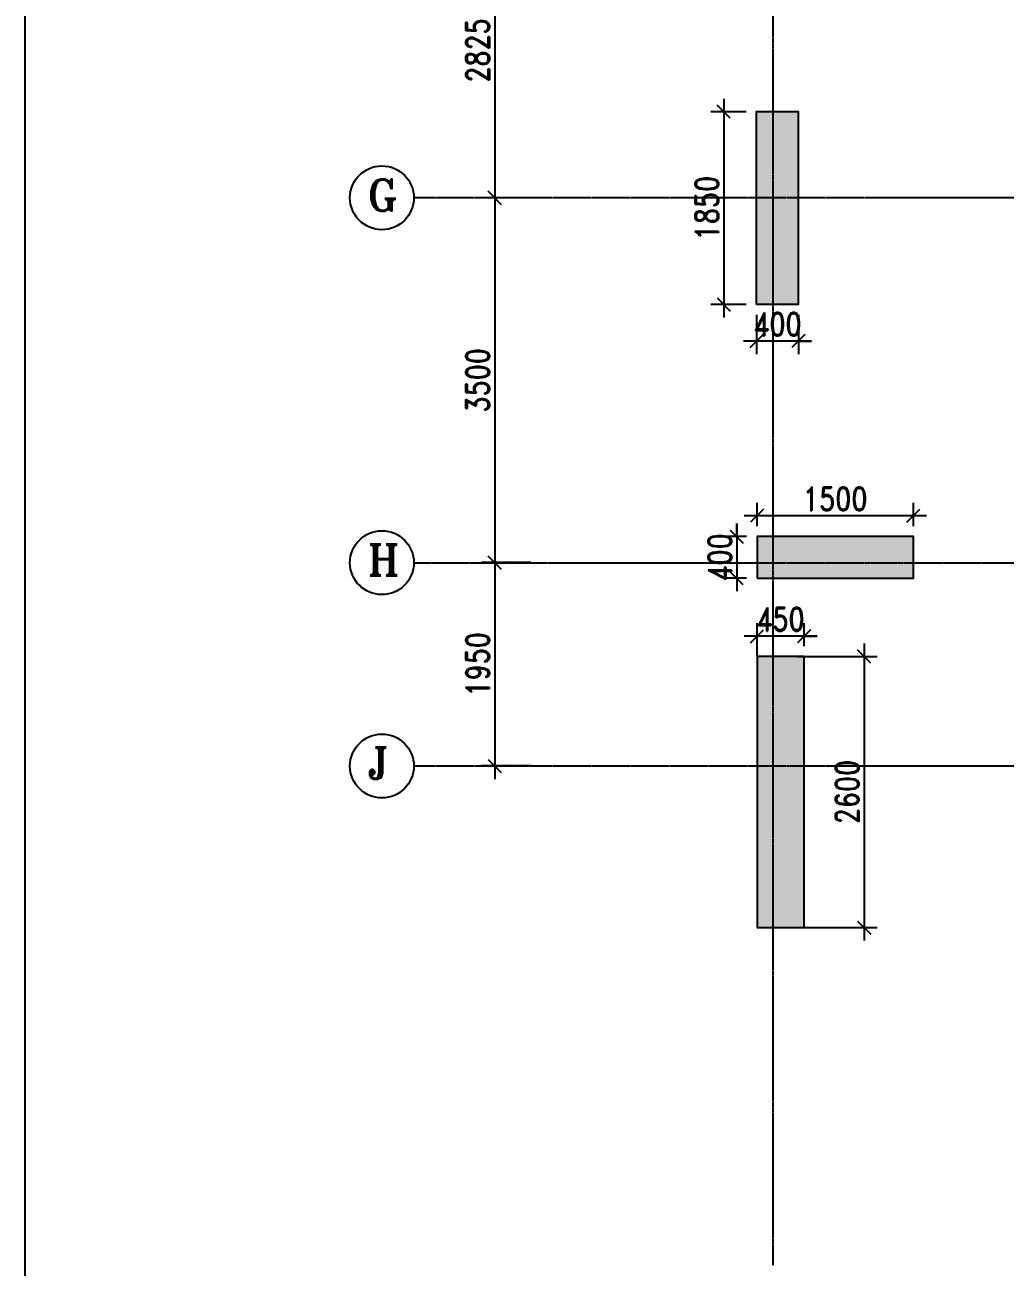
# Model space of a CAD drawing. Header units: millimetres. Extents: x 2061841 to 105821645, y -77612 to 48520811.
# Drawn here: x 105194149 to 105203549, y 48434613 to 48446527 of the extents above; entities that cross this region are included whole.
import ezdxf

# ---------------------------------------------------------------- set-up
doc = ezdxf.new("R2010")
doc.units = ezdxf.units.MM
doc.header["$LTSCALE"] = 10
doc.header["$MEASUREMENT"] = 0
doc.linetypes.add('CENTER', pattern=[2, 1.25, -0.25, 0.25, -0.25])
for name, color, linetype in [('AS-COLS', 2, 'Continuous'), ('BORDER', 5, 'Continuous'), ('griddim', 3, 'Continuous'), ('S-DIM', 7, 'Continuous'), ('S-OPENING', 6, 'Continuous')]:
    doc.layers.add(name, color=color, linetype=linetype)
doc.layers.add('S-STRCOL HATCH', color=33, linetype='Continuous', lineweight=9)
doc.styles.add('200', font='romand.shx', dxfattribs={"width": 0.8, "height": 225})
doc.styles.add('RT', font='romant.shx', dxfattribs={"height": 250})
doc.dimstyles.new('GR1', dxfattribs={"dimtxt": 225, "dimasz": 125, "dimexe": 125, "dimexo": 100, "dimgap": 50, "dimtad": 1, "dimdec": 0, "dimzin": 3, "dimdsep": 46, "dimtxsty": '200', "dimblk1": 'OBLIQUE', "dimblk2": 'OBLIQUE', "dimsah": 1, "dimcen": 0.0625, "dimdle": 125, "dimclrd": 3, "dimclre": 3, "dimclrt": 2, "dimadec": 0, "dimazin": 0, "dimtfac": 1, "dimtdec": 0, "dimtix": 1, "dimtmove": 0, "dimatfit": 3, "dimfxl": 1, "dimtolj": 1, "dimtzin": 0, "dimarcsym": 0})

# ---------------------------------------------------------------- blocks, each defined once
blk = doc.blocks.new('_Oblique')
at = {"color": 0, "linetype": 'ByBlock', "lineweight": -2}
blk.add_line((-0.5, -0.5), (0.5, 0.5), dxfattribs=at)
blk = doc.blocks.new('*D558')
at = {"layer": 'Defpoints', "color": 0, "transparency": 16777216}
for p in [(102438170, 48539634), (102437975, 48539234), (102438170, 48539234)]:
    blk.add_point(p, dxfattribs=at)
at = {"layer": 'S-DIM', "color": 3, "lineweight": -2, "transparency": 16777216}
for p, q in [((102437975, 48539759), (102437975, 48539109)), ((102437975, 48539634), (102437975, 48539759)), ((102438070, 48539634), (102437850, 48539634)), ((102438070, 48539234), (102437850, 48539234)), ((102437975, 48539234), (102437975, 48539109))]:
    blk.add_line(p, q, dxfattribs=at)
at = {"layer": 'S-DIM', "color": 3, "linetype": 'ByBlock', "lineweight": -2, "transparency": 16777216, "xscale": 125, "yscale": 125, "zscale": 125}
for p, rotation in [((102437975, 48539634), 270), ((102437975, 48539234), 90)]:
    blk.add_blockref('_Oblique', p, dxfattribs=dict(at, rotation=rotation))
at = {"layer": 'S-DIM', "color": 2, "transparency": 16777216, "insert": (102437813, 48539434), "char_height": 225, "attachment_point": 5, "rotation": 90, "style": '200'}
blk.add_mtext('\\A1;400', dxfattribs=at)
blk = doc.blocks.new('*D559')
at = {"layer": 'Defpoints', "color": 0, "transparency": 16777216}
for p in [(102438170, 48539834), (102438170, 48539634), (102439670, 48539634)]:
    blk.add_point(p, dxfattribs=at)
at = {"layer": 'S-DIM', "color": 3, "lineweight": -2, "transparency": 16777216}
for p, q in [((102438170, 48539734), (102438170, 48539959)), ((102439670, 48539734), (102439670, 48539959)), ((102439795, 48539834), (102438045, 48539834))]:
    blk.add_line(p, q, dxfattribs=at)
at = {"layer": 'S-DIM', "color": 3, "linetype": 'ByBlock', "lineweight": -2, "transparency": 16777216, "xscale": 125, "yscale": 125, "zscale": 125, "rotation": 180}
blk.add_blockref('_Oblique', (102438170, 48539834), dxfattribs=at)
at = {"layer": 'S-DIM', "color": 3, "linetype": 'ByBlock', "lineweight": -2, "transparency": 16777216, "xscale": 125, "yscale": 125, "zscale": 125}
blk.add_blockref('_Oblique', (102439670, 48539834), dxfattribs=at)
at = {"layer": 'S-DIM', "color": 2, "transparency": 16777216, "insert": (102438920, 48539996), "char_height": 225, "attachment_point": 5, "style": '200'}
blk.add_mtext('\\A1;1500', dxfattribs=at)
blk = doc.blocks.new('*D560')
at = {"layer": 'Defpoints', "color": 0, "transparency": 16777216}
for p in [(102438459, 48538484), (102438520, 48535884), (102439197, 48535884)]:
    blk.add_point(p, dxfattribs=at)
at = {"layer": 'S-DIM', "color": 3, "lineweight": -2, "transparency": 16777216}
for p, q in [((102439197, 48538609), (102439197, 48535759)), ((102438559, 48538484), (102439322, 48538484)), ((102438620, 48535884), (102439322, 48535884))]:
    blk.add_line(p, q, dxfattribs=at)
at = {"layer": 'S-DIM', "color": 3, "linetype": 'ByBlock', "lineweight": -2, "transparency": 16777216, "xscale": 125, "yscale": 125, "zscale": 125}
for p, rotation in [((102439197, 48538484), 90), ((102439197, 48535884), 270)]:
    blk.add_blockref('_Oblique', p, dxfattribs=dict(at, rotation=rotation))
at = {"layer": 'S-DIM', "color": 2, "transparency": 16777216, "insert": (102439035, 48537184), "char_height": 225, "attachment_point": 5, "rotation": 90, "style": '200'}
blk.add_mtext('\\A1;2600', dxfattribs=at)
blk = doc.blocks.new('*D563')
at = {"layer": 'Defpoints', "color": 0, "transparency": 16777216}
for p in [(102438166, 48543709), (102437851, 48541860), (102438166, 48541860)]:
    blk.add_point(p, dxfattribs=at)
at = {"layer": 'S-DIM', "color": 3, "lineweight": -2, "transparency": 16777216}
for p, q in [((102437851, 48543834), (102437851, 48541735)), ((102438066, 48543709), (102437726, 48543709)), ((102438066, 48541860), (102437726, 48541860))]:
    blk.add_line(p, q, dxfattribs=at)
at = {"layer": 'S-DIM', "color": 3, "linetype": 'ByBlock', "lineweight": -2, "transparency": 16777216, "xscale": 125, "yscale": 125, "zscale": 125}
for p, rotation in [((102437851, 48543709), 90), ((102437851, 48541860), 270)]:
    blk.add_blockref('_Oblique', p, dxfattribs=dict(at, rotation=rotation))
at = {"layer": 'S-DIM', "color": 2, "transparency": 16777216, "insert": (102437689, 48542785), "char_height": 225, "attachment_point": 5, "rotation": 90, "style": '200'}
blk.add_mtext('\\A1;1850', dxfattribs=at)
blk = doc.blocks.new('*D564')
at = {"layer": 'Defpoints', "color": 0, "transparency": 16777216}
for p in [(102438166, 48541860), (102438566, 48541860), (102438166, 48541509)]:
    blk.add_point(p, dxfattribs=at)
at = {"layer": 'S-DIM', "color": 3, "lineweight": -2, "transparency": 16777216}
for p, q in [((102438166, 48541760), (102438166, 48541384)), ((102438566, 48541760), (102438566, 48541384)), ((102438691, 48541509), (102438041, 48541509)), ((102438166, 48541509), (102438041, 48541509)), ((102438566, 48541509), (102438691, 48541509))]:
    blk.add_line(p, q, dxfattribs=at)
at = {"layer": 'S-DIM', "color": 3, "linetype": 'ByBlock', "lineweight": -2, "transparency": 16777216, "xscale": 125, "yscale": 125, "zscale": 125}
blk.add_blockref('_Oblique', (102438166, 48541509), dxfattribs=at)
at = {"layer": 'S-DIM', "color": 3, "linetype": 'ByBlock', "lineweight": -2, "transparency": 16777216, "xscale": 125, "yscale": 125, "zscale": 125, "rotation": 180}
blk.add_blockref('_Oblique', (102438566, 48541509), dxfattribs=at)
at = {"layer": 'S-DIM', "color": 2, "transparency": 16777216, "insert": (102438366, 48541671), "char_height": 225, "attachment_point": 5, "style": '200'}
blk.add_mtext('\\A1;400', dxfattribs=at)
blk = doc.blocks.new('*D621')
at = {"layer": 'Defpoints', "color": 0, "transparency": 16777216}
for p in [(102438170, 48538678), (102438621, 48538484), (102438170, 48538384)]:
    blk.add_point(p, dxfattribs=at)
at = {"layer": 'S-DIM', "color": 3, "lineweight": -2, "transparency": 16777216}
for p, q in [((102438170, 48538484), (102438170, 48538803)), ((102438621, 48538584), (102438621, 48538803)), ((102438746, 48538678), (102438045, 48538678)), ((102438170, 48538678), (102438045, 48538678)), ((102438621, 48538678), (102438746, 48538678))]:
    blk.add_line(p, q, dxfattribs=at)
at = {"layer": 'S-DIM', "color": 3, "linetype": 'ByBlock', "lineweight": -2, "transparency": 16777216, "xscale": 125, "yscale": 125, "zscale": 125}
blk.add_blockref('_Oblique', (102438170, 48538678), dxfattribs=at)
at = {"layer": 'S-DIM', "color": 3, "linetype": 'ByBlock', "lineweight": -2, "transparency": 16777216, "xscale": 125, "yscale": 125, "zscale": 125, "rotation": 180}
blk.add_blockref('_Oblique', (102438621, 48538678), dxfattribs=at)
at = {"layer": 'S-DIM', "color": 2, "transparency": 16777216, "insert": (102438395, 48538841), "char_height": 225, "attachment_point": 5, "style": '200'}
blk.add_mtext('\\A1;450', dxfattribs=at)
blk = doc.blocks.new('*D657')
at = {"layer": 'AS-COLS', "color": 3, "lineweight": -2, "transparency": 16777216}
for p, q in [((102435654, 48545833), (102435654, 48542758)), ((102436000, 48545708), (102435529, 48545708)), ((102436000, 48542883), (102435529, 48542883))]:
    blk.add_line(p, q, dxfattribs=at)
at = {"layer": 'Defpoints', "color": 0, "transparency": 16777216}
for p in [(102436100, 48545708), (102435654, 48542883), (102436100, 48542883)]:
    blk.add_point(p, dxfattribs=at)
at = {"layer": 'AS-COLS', "color": 3, "linetype": 'ByBlock', "lineweight": -2, "transparency": 16777216, "xscale": 125, "yscale": 125, "zscale": 125}
for p, rotation in [((102435654, 48545708), 90), ((102435654, 48542883), 270)]:
    blk.add_blockref('_Oblique', p, dxfattribs=dict(at, rotation=rotation))
at = {"layer": 'AS-COLS', "color": 2, "transparency": 16777216, "insert": (102435491, 48544296), "char_height": 225, "attachment_point": 5, "rotation": 90, "style": '200'}
blk.add_mtext('\\A1;2825', dxfattribs=at)
blk = doc.blocks.new('*D658')
at = {"layer": 'AS-COLS', "color": 3, "lineweight": -2, "transparency": 16777216}
for p, q in [((102435654, 48543008), (102435654, 48539259)), ((102436000, 48542883), (102435529, 48542883)), ((102436000, 48539384), (102435529, 48539384))]:
    blk.add_line(p, q, dxfattribs=at)
at = {"layer": 'Defpoints', "color": 0, "transparency": 16777216}
for p in [(102436100, 48542883), (102435654, 48539384), (102436100, 48539384)]:
    blk.add_point(p, dxfattribs=at)
at = {"layer": 'AS-COLS', "color": 3, "linetype": 'ByBlock', "lineweight": -2, "transparency": 16777216, "xscale": 125, "yscale": 125, "zscale": 125}
for p, rotation in [((102435654, 48542883), 90), ((102435654, 48539384), 270)]:
    blk.add_blockref('_Oblique', p, dxfattribs=dict(at, rotation=rotation))
at = {"layer": 'AS-COLS', "color": 2, "transparency": 16777216, "insert": (102435491, 48541133), "char_height": 225, "attachment_point": 5, "rotation": 90, "style": '200'}
blk.add_mtext('\\A1;3500', dxfattribs=at)
blk = doc.blocks.new('*D659')
at = {"layer": 'AS-COLS', "color": 3, "lineweight": -2, "transparency": 16777216}
for p, q in [((102435654, 48539509), (102435654, 48537309)), ((102436000, 48539384), (102435529, 48539384)), ((102436000, 48537434), (102435529, 48537434))]:
    blk.add_line(p, q, dxfattribs=at)
at = {"layer": 'Defpoints', "color": 0, "transparency": 16777216}
for p in [(102436100, 48539384), (102435654, 48537434), (102436100, 48537434)]:
    blk.add_point(p, dxfattribs=at)
at = {"layer": 'AS-COLS', "color": 3, "linetype": 'ByBlock', "lineweight": -2, "transparency": 16777216, "xscale": 125, "yscale": 125, "zscale": 125}
for p, rotation in [((102435654, 48539384), 90), ((102435654, 48537434), 270)]:
    blk.add_blockref('_Oblique', p, dxfattribs=dict(at, rotation=rotation))
at = {"layer": 'AS-COLS', "color": 2, "transparency": 16777216, "insert": (102435491, 48538409), "char_height": 225, "attachment_point": 5, "rotation": 90, "style": '200'}
blk.add_mtext('\\A1;1950', dxfattribs=at)
blk = doc.blocks.new('TOWER-A TYPICAL FLOOR FRAMING PLAN N')
at = {"layer": 'S-STRCOL HATCH'}
h = blk.add_hatch(color=256, dxfattribs=at)
h.dxf.hatch_style = 1
h.paths.add_polyline_path([(102438165.8, 48541860), (102438165.6, 48543709.5), (102438565.6, 48543709.5), (102438565.8, 48541860), (102438165.8, 48541860)])
h = blk.add_hatch(color=256, dxfattribs=at)
h.dxf.hatch_style = 1
h.paths.add_polyline_path([(102438170.3, 48539233.9), (102439670.3, 48539233.9), (102439670.3, 48539633.9), (102438170.3, 48539633.9), (102438170.3, 48539233.9)])
h = blk.add_hatch(color=256, dxfattribs=at)
h.dxf.hatch_style = 1
h.paths.add_polyline_path([(102438620.6, 48535883.9), (102438620.6, 48538483.8), (102438170.3, 48538483.8), (102438170.3, 48535883.9)])
h = blk.add_hatch(dxfattribs=at)
h.set_pattern_fill('AR-CONC', color=256, scale=30)
h.set_pattern_definition([(50, (-23291, -13535.6), (5465.54007, -478.17257), [571.5, -6286.5]), (355, (-23291, -13535.6), (-1057.30264, 5731.70536), [457.2, -5029.21753]), (100.4514447, (-22835.4, -13575.4), (4408.23741, 5253.53256), [485.70026, -5342.70734]), (46.1842, (-23291, -12011.6), (8132.37123, -1261.26984), [857.25, -9429.75]), (96.635558, (-22613, -12117), (7122.124, 7422.78374), [728.5507, -8014.06824]), (351.184151, (-23291, -12011.6), (7122.124, 7422.78374), [685.799, -7543.79196]), (21, (-22529, -12392.6), (4548.43174, -3067.95595), [571.5, -6286.5]), (326, (-22529, -12392.6), (1854.06085, 5525.63898), [457.2, -5029.2]), (71.451445, (-22150, -12648), (6402.49258, 2457.68307), [485.70026, -5342.69813]), (37.5, (-23291, -13535.6), (92.658098, 2536.651166), [0, -4968.24, 0, -5105.4, 0, -5048.25]), (7.5, (-23291, -13535.6), (2004.589875, 3005.417245), [0, -2910.84, 0, -4853.94, 0, -1924.05]), (327.5, (-24990.2, -13535.6), (4067.717855, -171.86232), [0, -1905, 0, -5943.6, 0, -7886.7]), (317.5, (-25752, -13535.6), (4443.87544, 762.79473), [0, -2476.5, 0, -3947.16, 0, -5600.7])])
h.paths.add_polyline_path([(102438520.6, 48535883.9), (102438620.6, 48535883.9), (102438620.6, 48538483.9), (102438520.6, 48538483.9), (102438520.6, 48535883.9)])
at = {"layer": 'AS-COLS', "color": 1, "elevation": 0}
for points in [[(102438165.8, 48541860), (102438165.6, 48543709.5), (102438565.6, 48543709.5), (102438565.8, 48541860)], [(102438170.3, 48539233.9), (102439670.3, 48539233.9), (102439670.3, 48539633.9), (102438170.3, 48539633.9)], [(102438620.6, 48535883.9), (102438620.6, 48538483.8), (102438170.3, 48538483.8), (102438170.3, 48535883.9)]]:
    blk.add_lwpolyline(points, close=True, dxfattribs=at)
at = {"layer": 'BORDER'}
blk.add_lwpolyline([(102431148.3, 48519203.5), (102515248.3, 48519203.5), (102515248.3, 48578603.5), (102431148.3, 48578603.5)], close=True, dxfattribs=at)
at = {"layer": 'griddim', "color": 6, "linetype": 'CENTER', "ltscale": 0.02}
for p, q in [((102438320.2, 48566881), (102438320.2, 48532643.9)), ((102464770.9, 48542883.2), (102434878.6, 48542883.2)), ((102434878.6, 48539383.5), (102464770.9, 48539383.5)), ((102464770.9, 48537433.5), (102434878.6, 48537433.5))]:
    blk.add_line(p, q, dxfattribs=at)
at = {"layer": 'griddim', "color": 6}
for centre in [(102434572.5, 48542883.2), (102434572.5, 48539383.5), (102434572.5, 48537433.5)]:
    blk.add_circle(centre, 306.1, dxfattribs=at)
at = {"layer": 'griddim', "style": 'RT'}
for s, p in [('G', (102434434.4, 48542759.3)), ('H', (102434434.4, 48539259.7)), ('J', (102434434.4, 48537309.7))]:
    blk.add_text(s, height=300, dxfattribs=at).set_placement(p)
at = {"layer": 'AS-COLS', "color": 6}
for base, p1, p2, picture, middle in [((102435653.8, 48542883.2), (102436100.3, 48545708.2), (102436100.3, 48542883.2), '*D657', (102435491.3, 48544295.7)), ((102435653.8, 48539383.5), (102436100.3, 48542883.2), (102436100.3, 48539383.5), '*D658', (102435491.3, 48541133.4)), ((102435653.8, 48537433.5), (102436100.3, 48539383.5), (102436100.3, 48537433.5), '*D659', (102435491.3, 48538408.5))]:
    dim = blk.add_linear_dim(base=base, p1=p1, p2=p2, angle=90, dimstyle='GR1', override={"dimtmove": 1}, dxfattribs=at)
    dim.commit()
    dim.dimension.update_dxf_attribs({"geometry": picture, "text_midpoint": middle})
at = {"layer": 'S-DIM'}
for base, p1, p2, picture, middle in [((102437851.3093, 48541859.9594, 0), (102438165.6335, 48543709.49), (102438165.7825, 48541859.9594), '*D563', (102437688.8093, 48542784.7247, 0)), ((102437975.2, 48539233.9, 0), (102438170.3, 48539633.9), (102438170.3, 48539233.9), '*D558', (102437812.7, 48539433.9, 0)), ((102439197.3, 48535883.9, 0), (102438458.8, 48538483.8), (102438520.3, 48535883.9), '*D560', (102439034.8, 48537183.8, 0))]:
    dim = blk.add_linear_dim(base=base, p1=p1, p2=p2, angle=90, dimstyle='GR1', dxfattribs=at)
    dim.commit()
    dim.dimension.update_dxf_attribs({"geometry": picture, "text_midpoint": middle})
for base, p1, p2, picture, middle in [((102438165.8, 48541509, 0), (102438565.8, 48541860), (102438165.8, 48541860), '*D564', (102438365.8, 48541671.5, 0)), ((102438170.3, 48539833.9, 0), (102439670.3, 48539633.9), (102438170.3, 48539633.9), '*D559', (102438920.3, 48539996.4, 0))]:
    dim = blk.add_linear_dim(base=base, p1=p1, p2=p2, dimstyle='GR1', dxfattribs=at)
    dim.commit()
    dim.dimension.update_dxf_attribs({"geometry": picture, "text_midpoint": middle})
at = {"layer": 'S-DIM', "color": 6}
dim = blk.add_linear_dim(base=(102438170.3, 48538678.4), p1=(102438620.6, 48538483.8), p2=(102438170.3, 48538383.8), dimstyle='GR1', dxfattribs=at)
dim.commit()
dim.dimension.update_dxf_attribs({"geometry": '*D621', "text_midpoint": (102438395.4, 48538840.9)})

msp = doc.modelspace()

# ---------------------------------------------------------------- block references
at = {"layer": 'S-OPENING'}
msp.add_blockref('TOWER-A TYPICAL FLOOR FRAMING PLAN N', (2763000.3, -98014.7), dxfattribs=at)

doc.saveas('drawing.dxf')
